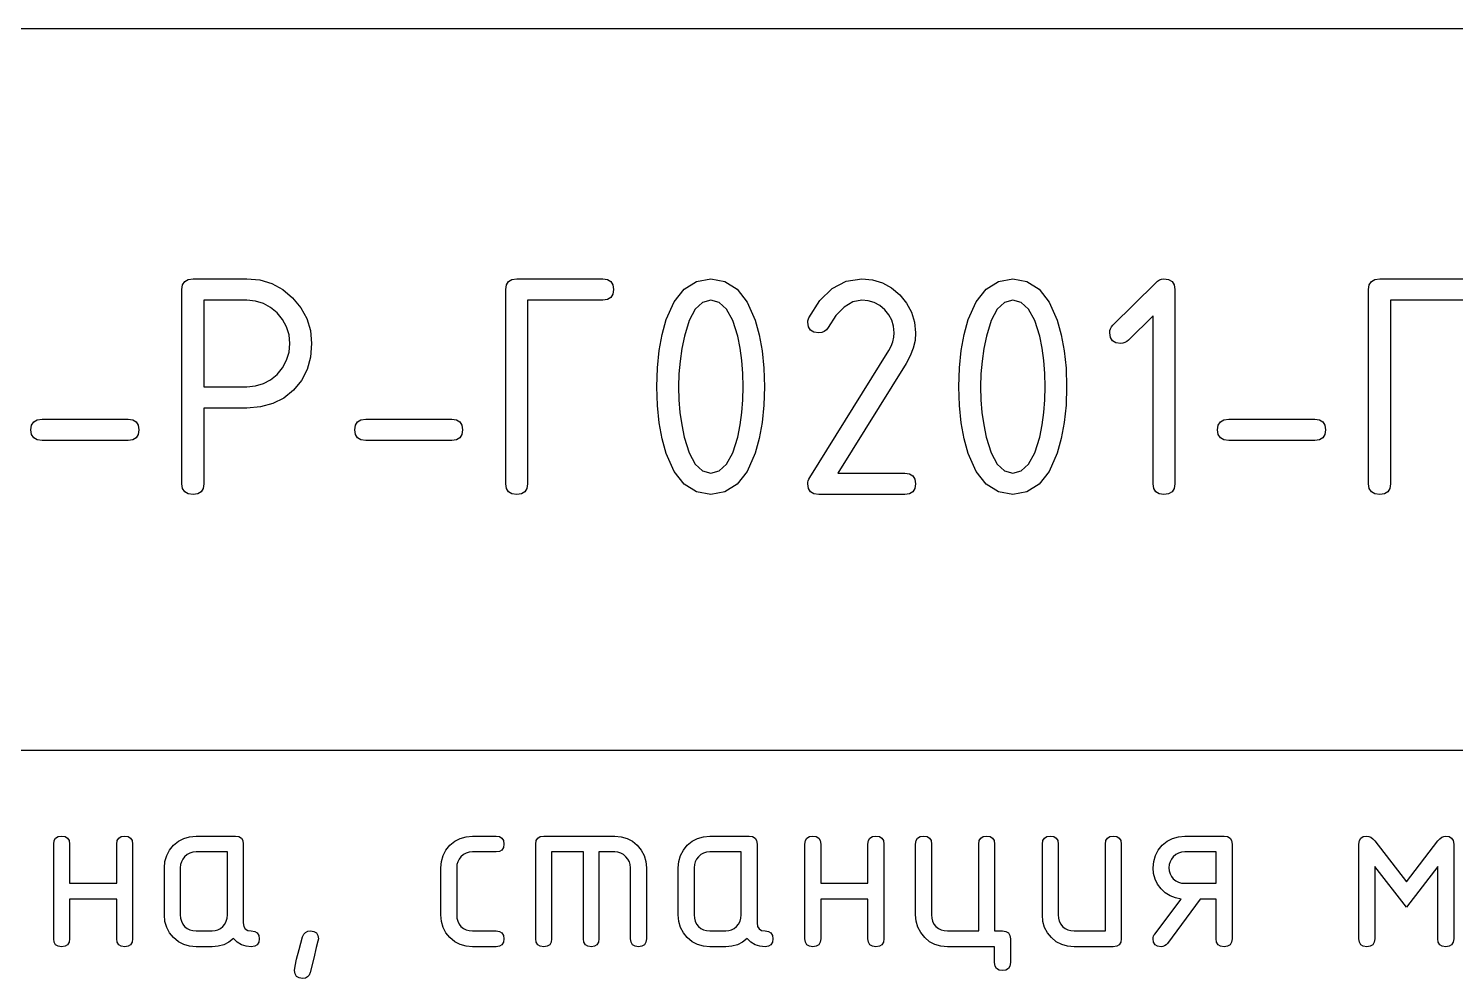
# Model space of a CAD drawing. Header units: millimetres. Extents: x 1 to 1188, y 1 to 840.
# Drawn here: x 1111.4 to 1131.23, y 47.51 to 60.71 of the extents above; entities that cross this region are included whole.
import ezdxf

# ---------------------------------------------------------------- set-up
doc = ezdxf.new("R2010")
doc.units = ezdxf.units.MM
doc.layers.add('GEOMETRY', color=7, linetype='Continuous')
doc.layers.add('TEXT_OUTLINE', color=7, linetype='Continuous')

msp = doc.modelspace()

# ---------------------------------------------------------------- linework, layer by layer
at = {"layer": 'GEOMETRY'}
for points in [[(999.815, 60.714), (1184.79, 60.714)], [(1113.686, 57.235), (1114.435, 57.235)], [(1118.187, 57.235), (1119.383, 57.235)], [(1126.473, 56.59), (1127.063, 57.174)], [(1130.181, 57.235), (1131.68, 57.235)], [(1113.531, 54.385), (1113.531, 57.086)], [(1113.835, 56.937), (1113.835, 55.735), (1114.435, 55.735)], [(1114.435, 56.937), (1113.835, 56.937)], [(1118.032, 54.385), (1118.032, 57.086)], [(1118.335, 56.937), (1118.335, 54.385)], [(1119.383, 56.937), (1118.335, 56.937)], [(1127.333, 57.086), (1127.333, 54.385)], [(1130.027, 54.385), (1130.027, 57.086)], [(1131.526, 54.385), (1131.526, 56.937), (1130.33, 56.937), (1130.33, 54.385)], [(1127.03, 56.722), (1126.688, 56.38)], [(1127.03, 54.385), (1127.03, 56.722)], [(1122.258, 54.473), (1123.355, 56.237)], [(1123.598, 56.055), (1122.649, 54.534), (1123.581, 54.534)], [(1114.435, 55.438), (1113.835, 55.438), (1113.835, 54.385)], [(1111.587, 55.283), (1112.783, 55.283)], [(1116.087, 55.283), (1117.284, 55.283)], [(1128.082, 55.283), (1129.278, 55.283)], [(1112.783, 54.986), (1111.587, 54.986)], [(1117.284, 54.986), (1116.087, 54.986)], [(1129.278, 54.986), (1128.082, 54.986)], [(1123.581, 54.236), (1122.385, 54.236)], [(999.815, 50.68), (1064.776, 50.68), (1184.79, 50.68)], [(1113.728, 49.487), (1114.274, 49.487)], [(1117.57, 49.487), (1117.901, 49.487)], [(1118.56, 49.487), (1119.547, 49.487)], [(1120.871, 49.487), (1121.416, 49.487)], [(1127.472, 49.487), (1128.018, 49.487)], [(1130.112, 49.421), (1130.553, 48.854), (1130.988, 49.421)], [(1111.748, 48.06), (1111.748, 49.377)], [(1111.968, 49.377), (1111.968, 48.831), (1112.624, 48.831), (1112.624, 49.377)], [(1112.845, 49.377), (1112.845, 48.06)], [(1114.164, 49.267), (1113.728, 49.267)], [(1114.164, 48.391), (1114.164, 49.267)], [(1114.384, 49.377), (1114.384, 48.28)], [(1117.901, 49.267), (1117.57, 49.267)], [(1118.45, 48.06), (1118.45, 49.377)], [(1119.111, 48.06), (1119.111, 49.267), (1118.67, 49.267), (1118.67, 48.06)], [(1119.547, 49.267), (1119.326, 49.267), (1119.326, 48.06)], [(1121.306, 49.267), (1120.871, 49.267)], [(1121.306, 48.391), (1121.306, 49.267)], [(1121.527, 49.377), (1121.527, 48.28)], [(1122.191, 48.06), (1122.191, 49.377)], [(1122.411, 49.377), (1122.411, 48.831), (1123.067, 48.831), (1123.067, 49.377)], [(1123.288, 49.377), (1123.288, 48.06)], [(1123.73, 48.391), (1123.73, 49.377)], [(1123.951, 49.377), (1123.951, 48.391)], [(1124.171, 48.17), (1124.607, 48.17), (1124.607, 49.377)], [(1124.827, 49.377), (1124.827, 48.17), (1124.937, 48.17)], [(1125.492, 48.391), (1125.492, 49.377)], [(1125.712, 49.377), (1125.712, 48.391)], [(1125.932, 48.17), (1126.368, 48.17), (1126.368, 49.377)], [(1126.588, 49.377), (1126.588, 48.06)], [(1127.472, 48.831), (1127.907, 48.831), (1127.907, 49.267), (1127.472, 49.267)], [(1128.128, 49.377), (1128.128, 48.06)], [(1129.891, 48.06), (1129.891, 49.377)], [(1131.209, 49.377), (1131.209, 48.06)], [(1113.287, 48.391), (1113.287, 49.046)], [(1113.508, 49.046), (1113.508, 48.391)], [(1117.129, 48.391), (1117.129, 49.046)], [(1117.35, 49.046), (1117.35, 48.391)], [(1119.767, 48.06), (1119.767, 49.046)], [(1119.988, 49.046), (1119.988, 48.06)], [(1120.43, 48.391), (1120.43, 49.046)], [(1120.65, 49.046), (1120.65, 48.391)], [(1130.553, 48.501), (1130.112, 49.063), (1130.112, 48.06)], [(1130.988, 48.06), (1130.988, 49.063), (1130.553, 48.501)], [(1111.968, 48.611), (1111.968, 48.06)], [(1112.624, 48.06), (1112.624, 48.611), (1111.968, 48.611)], [(1122.411, 48.611), (1122.411, 48.06)], [(1123.067, 48.06), (1123.067, 48.611), (1122.411, 48.611)], [(1127.053, 48.126), (1127.422, 48.611)], [(1127.907, 48.06), (1127.907, 48.611), (1127.687, 48.611), (1127.229, 47.994)], [(1113.728, 48.17), (1113.949, 48.17)], [(1117.57, 48.17), (1117.901, 48.17)], [(1120.871, 48.17), (1121.091, 48.17)], [(1125.048, 48.06), (1125.048, 47.729)], [(1113.949, 47.95), (1113.728, 47.95)], [(1117.901, 47.95), (1117.57, 47.95)], [(1121.091, 47.95), (1120.871, 47.95)], [(1124.827, 47.729), (1124.827, 47.95), (1124.171, 47.95)], [(1126.478, 47.95), (1125.932, 47.95)]]:
    msp.add_lwpolyline(points, dxfattribs=at)
at = {"layer": 'TEXT_OUTLINE'}
for points in [[(1113.531, 57.086), (1113.541, 57.151), (1113.57, 57.197), (1113.618, 57.225), (1113.686, 57.235)], [(1114.435, 57.235), (1114.615, 57.218), (1114.781, 57.169), (1114.932, 57.086), (1115.069, 56.97)], [(1118.032, 57.086), (1118.042, 57.151), (1118.071, 57.197), (1118.119, 57.225), (1118.187, 57.235)], [(1119.383, 57.235), (1119.448, 57.225), (1119.494, 57.197), (1119.522, 57.151), (1119.532, 57.086)], [(1120.264, 56.667), (1120.374, 56.915), (1120.514, 57.092), (1120.683, 57.199), (1120.881, 57.235)], [(1120.881, 57.235), (1121.078, 57.199), (1121.247, 57.091), (1121.387, 56.912), (1121.498, 56.661)], [(1122.247, 56.694), (1122.398, 56.931), (1122.571, 57.099), (1122.765, 57.201), (1122.98, 57.235)], [(1122.98, 57.235), (1123.131, 57.221), (1123.27, 57.179), (1123.396, 57.11), (1123.509, 57.014)], [(1124.462, 56.667), (1124.573, 56.915), (1124.712, 57.092), (1124.881, 57.199), (1125.079, 57.235)], [(1125.079, 57.235), (1125.277, 57.199), (1125.445, 57.091), (1125.585, 56.912), (1125.697, 56.661)], [(1127.063, 57.174), (1127.09, 57.2), (1127.118, 57.219), (1127.148, 57.231), (1127.178, 57.235)], [(1127.178, 57.235), (1127.246, 57.225), (1127.294, 57.197), (1127.323, 57.151), (1127.333, 57.086)], [(1130.027, 57.086), (1130.036, 57.151), (1130.065, 57.197), (1130.113, 57.225), (1130.181, 57.235)], [(1114.854, 56.761), (1114.764, 56.838), (1114.664, 56.893), (1114.554, 56.926), (1114.435, 56.937)], [(1115.069, 56.97), (1115.185, 56.833), (1115.268, 56.682), (1115.317, 56.516), (1115.334, 56.336)], [(1119.532, 57.086), (1119.522, 57.021), (1119.494, 56.974), (1119.448, 56.946), (1119.383, 56.937)], [(1120.881, 56.937), (1120.765, 56.906), (1120.666, 56.811), (1120.583, 56.654), (1120.517, 56.435)], [(1121.256, 56.435), (1121.187, 56.654), (1121.101, 56.811), (1120.999, 56.906), (1120.881, 56.937)], [(1122.98, 56.937), (1122.856, 56.913), (1122.736, 56.842), (1122.621, 56.723), (1122.512, 56.557)], [(1123.3, 56.805), (1123.23, 56.863), (1123.153, 56.904), (1123.07, 56.929), (1122.98, 56.937)], [(1123.509, 57.014), (1123.605, 56.898), (1123.674, 56.771), (1123.716, 56.634), (1123.73, 56.485)], [(1125.079, 56.937), (1124.964, 56.906), (1124.864, 56.811), (1124.782, 56.654), (1124.715, 56.435)], [(1125.454, 56.435), (1125.385, 56.654), (1125.299, 56.811), (1125.197, 56.906), (1125.079, 56.937)], [(1115.031, 56.336), (1115.02, 56.457), (1114.986, 56.569), (1114.931, 56.67), (1114.854, 56.761)], [(1123.432, 56.485), (1123.424, 56.575), (1123.399, 56.658), (1123.358, 56.735), (1123.3, 56.805)], [(1120.131, 55.735), (1120.14, 55.996), (1120.164, 56.238), (1120.206, 56.461), (1120.264, 56.667)], [(1121.498, 56.661), (1121.556, 56.456), (1121.598, 56.234), (1121.622, 55.993), (1121.631, 55.735)], [(1122.23, 56.634), (1122.232, 56.65), (1122.235, 56.665), (1122.24, 56.68), (1122.247, 56.694)], [(1122.385, 56.485), (1122.317, 56.494), (1122.269, 56.522), (1122.24, 56.569), (1122.23, 56.634)], [(1122.512, 56.557), (1122.489, 56.525), (1122.46, 56.503), (1122.425, 56.489), (1122.385, 56.485)], [(1124.33, 55.735), (1124.338, 55.996), (1124.363, 56.238), (1124.404, 56.461), (1124.462, 56.667)], [(1125.697, 56.661), (1125.755, 56.456), (1125.796, 56.234), (1125.821, 55.993), (1125.829, 55.735)], [(1126.429, 56.485), (1126.431, 56.514), (1126.439, 56.541), (1126.453, 56.566), (1126.473, 56.59)], [(1114.854, 55.906), (1114.931, 55.999), (1114.986, 56.102), (1115.02, 56.214), (1115.031, 56.336)], [(1115.334, 56.336), (1115.318, 56.144), (1115.27, 55.972), (1115.191, 55.819), (1115.08, 55.686)], [(1120.517, 56.435), (1120.481, 56.265), (1120.455, 56.092), (1120.44, 55.915), (1120.435, 55.735)], [(1121.333, 55.735), (1121.328, 55.919), (1121.314, 56.097), (1121.289, 56.269), (1121.256, 56.435)], [(1123.355, 56.237), (1123.389, 56.297), (1123.413, 56.359), (1123.427, 56.421), (1123.432, 56.485)], [(1123.73, 56.485), (1123.722, 56.378), (1123.697, 56.27), (1123.655, 56.163), (1123.598, 56.055)], [(1124.715, 56.435), (1124.679, 56.265), (1124.653, 56.092), (1124.638, 55.915), (1124.633, 55.735)], [(1125.531, 55.735), (1125.526, 55.919), (1125.512, 56.097), (1125.488, 56.269), (1125.454, 56.435)], [(1126.583, 56.336), (1126.515, 56.345), (1126.467, 56.373), (1126.438, 56.42), (1126.429, 56.485)], [(1126.688, 56.38), (1126.664, 56.361), (1126.639, 56.347), (1126.612, 56.339), (1126.583, 56.336)], [(1114.435, 55.735), (1114.554, 55.746), (1114.664, 55.778), (1114.764, 55.831), (1114.854, 55.906)], [(1115.08, 55.686), (1114.947, 55.577), (1114.795, 55.5), (1114.624, 55.453), (1114.435, 55.438)], [(1120.264, 54.804), (1120.206, 55.008), (1120.164, 55.232), (1120.14, 55.474), (1120.131, 55.735)], [(1120.435, 55.735), (1120.439, 55.553), (1120.453, 55.376), (1120.478, 55.203), (1120.512, 55.035)], [(1121.256, 55.035), (1121.289, 55.203), (1121.314, 55.376), (1121.328, 55.553), (1121.333, 55.735)], [(1121.631, 55.735), (1121.622, 55.477), (1121.598, 55.236), (1121.556, 55.014), (1121.498, 54.809)], [(1124.462, 54.804), (1124.404, 55.008), (1124.363, 55.232), (1124.338, 55.474), (1124.33, 55.735)], [(1124.633, 55.735), (1124.637, 55.553), (1124.652, 55.376), (1124.676, 55.203), (1124.71, 55.035)], [(1125.454, 55.035), (1125.488, 55.203), (1125.512, 55.376), (1125.526, 55.553), (1125.531, 55.735)], [(1125.829, 55.735), (1125.821, 55.477), (1125.796, 55.236), (1125.755, 55.014), (1125.697, 54.809)], [(1111.432, 55.135), (1111.442, 55.2), (1111.471, 55.246), (1111.519, 55.274), (1111.587, 55.283)], [(1112.783, 55.283), (1112.848, 55.274), (1112.894, 55.246), (1112.922, 55.2), (1112.932, 55.135)], [(1115.933, 55.135), (1115.943, 55.2), (1115.971, 55.246), (1116.02, 55.274), (1116.087, 55.283)], [(1117.284, 55.283), (1117.349, 55.274), (1117.395, 55.246), (1117.423, 55.2), (1117.432, 55.135)], [(1127.928, 55.135), (1127.937, 55.2), (1127.966, 55.246), (1128.014, 55.274), (1128.082, 55.283)], [(1129.278, 55.283), (1129.343, 55.274), (1129.39, 55.246), (1129.418, 55.2), (1129.427, 55.135)], [(1111.587, 54.986), (1111.519, 54.995), (1111.471, 55.023), (1111.442, 55.069), (1111.432, 55.135)], [(1112.932, 55.135), (1112.922, 55.069), (1112.894, 55.023), (1112.848, 54.995), (1112.783, 54.986)], [(1116.087, 54.986), (1116.02, 54.995), (1115.971, 55.023), (1115.943, 55.069), (1115.933, 55.135)], [(1117.432, 55.135), (1117.423, 55.069), (1117.395, 55.023), (1117.349, 54.995), (1117.284, 54.986)], [(1120.512, 55.035), (1120.58, 54.816), (1120.664, 54.659), (1120.765, 54.565), (1120.881, 54.534)], [(1120.881, 54.534), (1120.999, 54.565), (1121.101, 54.659), (1121.187, 54.816), (1121.256, 55.035)], [(1124.71, 55.035), (1124.778, 54.816), (1124.863, 54.659), (1124.963, 54.565), (1125.079, 54.534)], [(1125.079, 54.534), (1125.197, 54.565), (1125.299, 54.659), (1125.385, 54.816), (1125.454, 55.035)], [(1128.082, 54.986), (1128.014, 54.995), (1127.966, 55.023), (1127.937, 55.069), (1127.928, 55.135)], [(1129.427, 55.135), (1129.418, 55.069), (1129.39, 55.023), (1129.343, 54.995), (1129.278, 54.986)], [(1120.881, 54.236), (1120.683, 54.271), (1120.514, 54.378), (1120.374, 54.555), (1120.264, 54.804)], [(1121.498, 54.809), (1121.387, 54.558), (1121.247, 54.379), (1121.078, 54.272), (1120.881, 54.236)], [(1125.079, 54.236), (1124.881, 54.271), (1124.712, 54.378), (1124.573, 54.555), (1124.462, 54.804)], [(1125.697, 54.809), (1125.585, 54.558), (1125.445, 54.379), (1125.277, 54.272), (1125.079, 54.236)], [(1113.686, 54.236), (1113.618, 54.245), (1113.57, 54.273), (1113.541, 54.32), (1113.531, 54.385)], [(1113.835, 54.385), (1113.825, 54.32), (1113.797, 54.273), (1113.751, 54.245), (1113.686, 54.236)], [(1118.187, 54.236), (1118.119, 54.245), (1118.071, 54.273), (1118.042, 54.32), (1118.032, 54.385)], [(1118.335, 54.385), (1118.326, 54.32), (1118.298, 54.273), (1118.252, 54.245), (1118.187, 54.236)], [(1122.23, 54.385), (1122.232, 54.407), (1122.237, 54.428), (1122.246, 54.451), (1122.258, 54.473)], [(1122.385, 54.236), (1122.317, 54.245), (1122.269, 54.273), (1122.24, 54.32), (1122.23, 54.385)], [(1123.581, 54.534), (1123.646, 54.524), (1123.693, 54.497), (1123.72, 54.45), (1123.73, 54.385)], [(1123.73, 54.385), (1123.72, 54.32), (1123.693, 54.273), (1123.646, 54.245), (1123.581, 54.236)], [(1127.178, 54.236), (1127.113, 54.245), (1127.067, 54.273), (1127.039, 54.32), (1127.03, 54.385)], [(1127.333, 54.385), (1127.323, 54.32), (1127.294, 54.273), (1127.246, 54.245), (1127.178, 54.236)], [(1130.181, 54.236), (1130.113, 54.245), (1130.065, 54.273), (1130.036, 54.32), (1130.027, 54.385)], [(1130.33, 54.385), (1130.321, 54.32), (1130.293, 54.273), (1130.246, 54.245), (1130.181, 54.236)], [(1111.748, 49.377), (1111.755, 49.425), (1111.775, 49.46), (1111.81, 49.48), (1111.858, 49.487)], [(1111.858, 49.487), (1111.906, 49.48), (1111.941, 49.46), (1111.962, 49.425), (1111.968, 49.377)], [(1112.624, 49.377), (1112.631, 49.425), (1112.652, 49.46), (1112.686, 49.48), (1112.735, 49.487)], [(1112.735, 49.487), (1112.783, 49.48), (1112.817, 49.46), (1112.838, 49.425), (1112.845, 49.377)], [(1113.414, 49.361), (1113.481, 49.416), (1113.556, 49.456), (1113.638, 49.479), (1113.728, 49.487)], [(1114.274, 49.487), (1114.322, 49.48), (1114.357, 49.46), (1114.377, 49.425), (1114.384, 49.377)], [(1117.256, 49.361), (1117.323, 49.416), (1117.397, 49.456), (1117.48, 49.479), (1117.57, 49.487)], [(1117.901, 49.487), (1117.946, 49.48), (1117.979, 49.46), (1117.999, 49.425), (1118.005, 49.377)], [(1118.45, 49.377), (1118.457, 49.425), (1118.477, 49.46), (1118.512, 49.48), (1118.56, 49.487)], [(1119.547, 49.487), (1119.636, 49.479), (1119.718, 49.456), (1119.793, 49.416), (1119.861, 49.361)], [(1120.556, 49.361), (1120.623, 49.416), (1120.698, 49.456), (1120.78, 49.479), (1120.871, 49.487)], [(1121.416, 49.487), (1121.464, 49.48), (1121.499, 49.46), (1121.52, 49.425), (1121.527, 49.377)], [(1122.191, 49.377), (1122.198, 49.425), (1122.218, 49.46), (1122.253, 49.48), (1122.301, 49.487)], [(1122.301, 49.487), (1122.349, 49.48), (1122.384, 49.46), (1122.404, 49.425), (1122.411, 49.377)], [(1123.067, 49.377), (1123.074, 49.425), (1123.095, 49.46), (1123.129, 49.48), (1123.178, 49.487)], [(1123.178, 49.487), (1123.226, 49.48), (1123.26, 49.46), (1123.281, 49.425), (1123.288, 49.377)], [(1123.73, 49.377), (1123.737, 49.425), (1123.757, 49.46), (1123.792, 49.48), (1123.841, 49.487)], [(1123.841, 49.487), (1123.889, 49.48), (1123.923, 49.46), (1123.944, 49.425), (1123.951, 49.377)], [(1124.607, 49.377), (1124.613, 49.425), (1124.634, 49.46), (1124.668, 49.48), (1124.717, 49.487)], [(1124.717, 49.487), (1124.765, 49.48), (1124.799, 49.46), (1124.82, 49.425), (1124.827, 49.377)], [(1125.492, 49.377), (1125.498, 49.425), (1125.519, 49.46), (1125.553, 49.48), (1125.602, 49.487)], [(1125.602, 49.487), (1125.65, 49.48), (1125.684, 49.46), (1125.705, 49.425), (1125.712, 49.377)], [(1126.368, 49.377), (1126.375, 49.425), (1126.395, 49.46), (1126.43, 49.48), (1126.478, 49.487)], [(1126.478, 49.487), (1126.526, 49.48), (1126.561, 49.46), (1126.581, 49.425), (1126.588, 49.377)], [(1127.158, 49.361), (1127.225, 49.416), (1127.299, 49.456), (1127.382, 49.479), (1127.472, 49.487)], [(1128.018, 49.487), (1128.066, 49.48), (1128.1, 49.46), (1128.121, 49.425), (1128.128, 49.377)], [(1129.891, 49.377), (1129.898, 49.425), (1129.918, 49.46), (1129.953, 49.48), (1130.001, 49.487)], [(1130.001, 49.487), (1130.029, 49.483), (1130.056, 49.471), (1130.084, 49.45), (1130.112, 49.421)], [(1130.988, 49.421), (1131.015, 49.45), (1131.043, 49.471), (1131.07, 49.483), (1131.098, 49.487)], [(1131.098, 49.487), (1131.146, 49.48), (1131.181, 49.46), (1131.202, 49.425), (1131.209, 49.377)], [(1113.287, 49.046), (1113.295, 49.136), (1113.319, 49.218), (1113.358, 49.293), (1113.414, 49.361)], [(1113.568, 49.201), (1113.542, 49.168), (1113.523, 49.131), (1113.512, 49.091), (1113.508, 49.046)], [(1113.728, 49.267), (1113.683, 49.263), (1113.641, 49.25), (1113.603, 49.23), (1113.568, 49.201)], [(1117.129, 49.046), (1117.137, 49.136), (1117.16, 49.218), (1117.2, 49.293), (1117.256, 49.361)], [(1117.41, 49.201), (1117.383, 49.168), (1117.364, 49.131), (1117.353, 49.091), (1117.35, 49.046)], [(1117.57, 49.267), (1117.524, 49.263), (1117.483, 49.25), (1117.445, 49.23), (1117.41, 49.201)], [(1118.005, 49.377), (1117.999, 49.329), (1117.979, 49.294), (1117.946, 49.274), (1117.901, 49.267)], [(1119.701, 49.201), (1119.668, 49.23), (1119.632, 49.25), (1119.591, 49.263), (1119.547, 49.267)], [(1119.767, 49.046), (1119.763, 49.091), (1119.751, 49.131), (1119.73, 49.168), (1119.701, 49.201)], [(1119.861, 49.361), (1119.916, 49.293), (1119.956, 49.218), (1119.98, 49.136), (1119.988, 49.046)], [(1120.43, 49.046), (1120.437, 49.136), (1120.461, 49.218), (1120.501, 49.293), (1120.556, 49.361)], [(1120.711, 49.201), (1120.684, 49.168), (1120.665, 49.131), (1120.654, 49.091), (1120.65, 49.046)], [(1120.871, 49.267), (1120.825, 49.263), (1120.783, 49.25), (1120.745, 49.23), (1120.711, 49.201)], [(1127.031, 49.046), (1127.039, 49.136), (1127.062, 49.218), (1127.102, 49.293), (1127.158, 49.361)], [(1127.312, 49.201), (1127.285, 49.168), (1127.266, 49.131), (1127.255, 49.091), (1127.251, 49.046)], [(1127.472, 49.267), (1127.426, 49.263), (1127.385, 49.25), (1127.347, 49.23), (1127.312, 49.201)], [(1127.141, 48.754), (1127.093, 48.82), (1127.058, 48.891), (1127.038, 48.966), (1127.031, 49.046)], [(1127.251, 49.046), (1127.255, 49.004), (1127.266, 48.964), (1127.285, 48.927), (1127.312, 48.892)], [(1127.312, 48.892), (1127.347, 48.865), (1127.385, 48.846), (1127.426, 48.835), (1127.472, 48.831)], [(1127.422, 48.611), (1127.34, 48.628), (1127.266, 48.657), (1127.2, 48.7), (1127.141, 48.754)], [(1113.414, 48.076), (1113.358, 48.143), (1113.319, 48.218), (1113.295, 48.3), (1113.287, 48.391)], [(1113.508, 48.391), (1113.512, 48.345), (1113.523, 48.303), (1113.542, 48.265), (1113.568, 48.231)], [(1113.568, 48.231), (1113.603, 48.204), (1113.641, 48.185), (1113.683, 48.174), (1113.728, 48.17)], [(1113.949, 48.17), (1113.991, 48.174), (1114.029, 48.185), (1114.065, 48.204), (1114.098, 48.231)], [(1114.098, 48.231), (1114.127, 48.265), (1114.147, 48.303), (1114.16, 48.345), (1114.164, 48.391)], [(1114.384, 48.28), (1114.391, 48.232), (1114.412, 48.197), (1114.446, 48.177), (1114.495, 48.17)], [(1117.256, 48.076), (1117.2, 48.143), (1117.16, 48.218), (1117.137, 48.3), (1117.129, 48.391)], [(1117.35, 48.391), (1117.353, 48.345), (1117.364, 48.303), (1117.383, 48.265), (1117.41, 48.231)], [(1117.41, 48.231), (1117.445, 48.204), (1117.483, 48.185), (1117.524, 48.174), (1117.57, 48.17)], [(1120.556, 48.076), (1120.501, 48.143), (1120.461, 48.218), (1120.437, 48.3), (1120.43, 48.391)], [(1120.65, 48.391), (1120.654, 48.345), (1120.665, 48.303), (1120.684, 48.265), (1120.711, 48.231)], [(1120.711, 48.231), (1120.745, 48.204), (1120.783, 48.185), (1120.825, 48.174), (1120.871, 48.17)], [(1121.091, 48.17), (1121.133, 48.174), (1121.172, 48.185), (1121.207, 48.204), (1121.24, 48.231)], [(1121.24, 48.231), (1121.269, 48.265), (1121.29, 48.303), (1121.302, 48.345), (1121.306, 48.391)], [(1121.527, 48.28), (1121.533, 48.232), (1121.554, 48.197), (1121.588, 48.177), (1121.637, 48.17)], [(1123.857, 48.076), (1123.801, 48.146), (1123.762, 48.221), (1123.738, 48.303), (1123.73, 48.391)], [(1123.951, 48.391), (1123.954, 48.345), (1123.966, 48.303), (1123.984, 48.265), (1124.011, 48.231)], [(1124.011, 48.231), (1124.046, 48.204), (1124.084, 48.185), (1124.126, 48.174), (1124.171, 48.17)], [(1125.618, 48.076), (1125.562, 48.143), (1125.523, 48.218), (1125.499, 48.3), (1125.492, 48.391)], [(1125.712, 48.391), (1125.716, 48.345), (1125.727, 48.303), (1125.746, 48.265), (1125.773, 48.231)], [(1125.773, 48.231), (1125.807, 48.204), (1125.845, 48.185), (1125.887, 48.174), (1125.932, 48.17)], [(1111.858, 47.95), (1111.81, 47.956), (1111.775, 47.977), (1111.755, 48.011), (1111.748, 48.06)], [(1111.968, 48.06), (1111.962, 48.011), (1111.941, 47.977), (1111.906, 47.956), (1111.858, 47.95)], [(1112.735, 47.95), (1112.686, 47.956), (1112.652, 47.977), (1112.631, 48.011), (1112.624, 48.06)], [(1112.845, 48.06), (1112.838, 48.011), (1112.817, 47.977), (1112.783, 47.956), (1112.735, 47.95)], [(1113.728, 47.95), (1113.638, 47.957), (1113.556, 47.981), (1113.481, 48.02), (1113.414, 48.076)], [(1114.246, 48.065), (1114.182, 48.015), (1114.111, 47.978), (1114.033, 47.957), (1113.949, 47.95)], [(1114.495, 47.95), (1114.423, 47.957), (1114.358, 47.978), (1114.299, 48.015), (1114.246, 48.065)], [(1114.495, 48.17), (1114.543, 48.163), (1114.577, 48.142), (1114.598, 48.108), (1114.605, 48.06)], [(1114.605, 48.06), (1114.598, 48.011), (1114.577, 47.977), (1114.543, 47.956), (1114.495, 47.95)], [(1115.097, 47.619), (1115.104, 47.678), (1115.124, 47.775), (1115.159, 47.912), (1115.207, 48.087)], [(1115.207, 48.087), (1115.224, 48.124), (1115.248, 48.149), (1115.28, 48.165), (1115.318, 48.17)], [(1115.428, 48.06), (1115.421, 48.026), (1115.399, 47.937), (1115.363, 47.792), (1115.312, 47.591)], [(1115.318, 48.17), (1115.366, 48.163), (1115.4, 48.142), (1115.421, 48.108), (1115.428, 48.06)], [(1117.57, 47.95), (1117.48, 47.957), (1117.397, 47.981), (1117.323, 48.02), (1117.256, 48.076)], [(1117.901, 48.17), (1117.946, 48.163), (1117.979, 48.142), (1117.999, 48.108), (1118.005, 48.06)], [(1118.005, 48.06), (1117.999, 48.011), (1117.979, 47.977), (1117.946, 47.956), (1117.901, 47.95)], [(1118.56, 47.95), (1118.512, 47.956), (1118.477, 47.977), (1118.457, 48.011), (1118.45, 48.06)], [(1118.67, 48.06), (1118.664, 48.011), (1118.643, 47.977), (1118.608, 47.956), (1118.56, 47.95)], [(1119.222, 47.95), (1119.173, 47.956), (1119.139, 47.977), (1119.118, 48.011), (1119.111, 48.06)], [(1119.326, 48.06), (1119.32, 48.011), (1119.3, 47.977), (1119.267, 47.956), (1119.222, 47.95)], [(1119.878, 47.95), (1119.829, 47.956), (1119.795, 47.977), (1119.774, 48.011), (1119.767, 48.06)], [(1119.988, 48.06), (1119.981, 48.011), (1119.96, 47.977), (1119.926, 47.956), (1119.878, 47.95)], [(1120.871, 47.95), (1120.78, 47.957), (1120.698, 47.981), (1120.623, 48.02), (1120.556, 48.076)], [(1121.389, 48.065), (1121.324, 48.015), (1121.253, 47.978), (1121.176, 47.957), (1121.091, 47.95)], [(1121.637, 47.95), (1121.566, 47.957), (1121.5, 47.978), (1121.441, 48.015), (1121.389, 48.065)], [(1121.637, 48.17), (1121.685, 48.163), (1121.719, 48.142), (1121.74, 48.108), (1121.747, 48.06)], [(1121.747, 48.06), (1121.74, 48.011), (1121.719, 47.977), (1121.685, 47.956), (1121.637, 47.95)], [(1122.301, 47.95), (1122.253, 47.956), (1122.218, 47.977), (1122.198, 48.011), (1122.191, 48.06)], [(1122.411, 48.06), (1122.404, 48.011), (1122.384, 47.977), (1122.349, 47.956), (1122.301, 47.95)], [(1123.178, 47.95), (1123.129, 47.956), (1123.095, 47.977), (1123.074, 48.011), (1123.067, 48.06)], [(1123.288, 48.06), (1123.281, 48.011), (1123.26, 47.977), (1123.226, 47.956), (1123.178, 47.95)], [(1124.171, 47.95), (1124.081, 47.957), (1123.999, 47.981), (1123.924, 48.02), (1123.857, 48.076)], [(1124.937, 48.17), (1124.985, 48.163), (1125.02, 48.142), (1125.041, 48.108), (1125.048, 48.06)], [(1125.932, 47.95), (1125.842, 47.957), (1125.76, 47.981), (1125.685, 48.02), (1125.618, 48.076)], [(1126.588, 48.06), (1126.581, 48.011), (1126.561, 47.977), (1126.526, 47.956), (1126.478, 47.95)], [(1127.031, 48.06), (1127.032, 48.078), (1127.036, 48.095), (1127.043, 48.111), (1127.053, 48.126)], [(1127.141, 47.95), (1127.093, 47.956), (1127.058, 47.977), (1127.038, 48.011), (1127.031, 48.06)], [(1128.018, 47.95), (1127.969, 47.956), (1127.935, 47.977), (1127.914, 48.011), (1127.907, 48.06)], [(1128.128, 48.06), (1128.121, 48.011), (1128.1, 47.977), (1128.066, 47.956), (1128.018, 47.95)], [(1130.001, 47.95), (1129.953, 47.956), (1129.918, 47.977), (1129.898, 48.011), (1129.891, 48.06)], [(1130.112, 48.06), (1130.105, 48.011), (1130.084, 47.977), (1130.049, 47.956), (1130.001, 47.95)], [(1131.098, 47.95), (1131.05, 47.956), (1131.015, 47.977), (1130.995, 48.011), (1130.988, 48.06)], [(1131.209, 48.06), (1131.202, 48.011), (1131.181, 47.977), (1131.146, 47.956), (1131.098, 47.95)], [(1127.229, 47.994), (1127.211, 47.974), (1127.19, 47.96), (1127.167, 47.952), (1127.141, 47.95)], [(1115.207, 47.509), (1115.159, 47.516), (1115.124, 47.536), (1115.104, 47.571), (1115.097, 47.619)], [(1124.937, 47.619), (1124.889, 47.626), (1124.854, 47.647), (1124.834, 47.681), (1124.827, 47.729)], [(1125.048, 47.729), (1125.041, 47.681), (1125.02, 47.647), (1124.985, 47.626), (1124.937, 47.619)], [(1115.312, 47.591), (1115.299, 47.555), (1115.277, 47.529), (1115.247, 47.514), (1115.207, 47.509)]]:
    msp.add_lwpolyline(points, dxfattribs=at)

doc.saveas('drawing.dxf')
